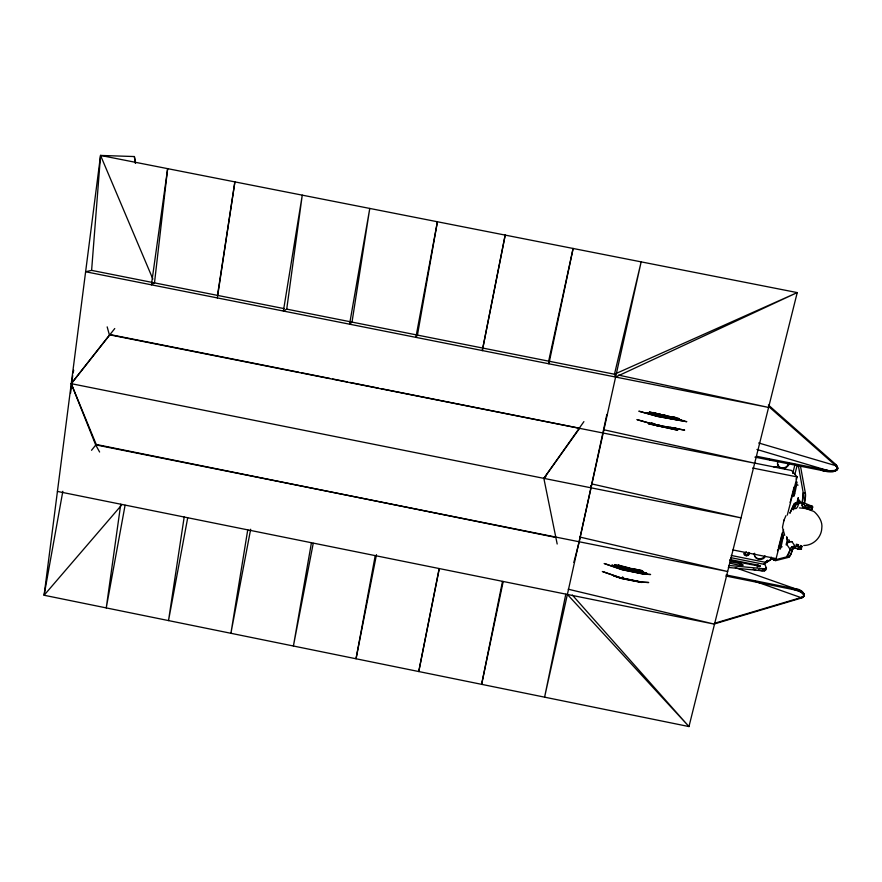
<?xml version="1.0" encoding="UTF-8"?>
<svg xmlns="http://www.w3.org/2000/svg" width="882" height="882" viewBox="0 0 882 882"><rect width="100%" height="100%" fill="white"/><g stroke="black" fill="none" stroke-linecap="round" stroke-linejoin="round"><path stroke-width="1.32" d="M793.381 509.575L796.38 503.192L794.781 506.974L793.304 508.021M810.9 507.304L812.62 507.172L812.079 506.29L812.62 507.172C798.838 509.421 806.787 500.833 805.387 493.247L800.558 466.523M803.612 507.867C805.872 508.252 812.972 511.957 812.642 506.72M748.763 552.716L748.09 554.569M784.517 469.059L788.53 465.354L789.214 462.951M70.549 393.207L72.71 375.578M618.48 375.093L768.586 407.429L85.62 271.755L91.607 270.377L100.548 155.441L134.373 156.544L135.486 163.324L134.373 156.544M796.347 477.89L796.126 479.169M798.486 545.936C792.984 544.26 801.396 545.826 797.758 549.045C790.779 545.142 792.532 554.932 788.74 557.314L775.73 560.61L773.679 560.191L772.886 559.056L771.32 559.254L764.54 563.719L766.491 568.129L765.014 568.868L728.83 565.439M100.548 155.441L44.1 595.251L688.963 726.559L797.24 292.592L100.548 155.441L152.884 279.076M286.727 309.13L302.261 195.154L283.387 311.037L286.727 309.13L350.683 321.831M120.746 504.217L106.248 607.907L125.079 505.276M184.184 517.028L168.517 620.586L187.679 517.921M217.336 297.918L234.888 181.89L217.49 295.382M352.017 322.095L369.767 208.439L349.57 324.19L352.017 322.095L614.467 374.222L797.24 292.592L615.614 377.033L614.467 374.222L641.159 261.866L544.591 697.166L565.792 594.236M247.743 529.873L230.908 633.287L250.664 529.244M311.434 542.739L293.408 646.021L313.242 543.29M73.195 372.877L73.68 370.175M62.831 491.296L44.1 595.251L121.617 505.055M375.236 555.627L356.03 658.766L376.471 554.657M606.86 414.496L579.154 542.132L573.851 562.385M439.159 568.548L418.763 671.544L439.291 568.681M780.074 546.399C778.96 560.544 787.824 514.603 780.074 546.399L782.147 546.807M793.679 493.6C792.554 508.054 801.462 461.01 793.679 493.6L794.726 493.81M502.486 581.447L481.616 684.344L503.203 581.481M793.469 509.322L793.745 508.054M754.044 553.653L754.364 555.054M778.034 460.724L777.483 463.149L778.045 465.498M784.021 520.016L782.466 527.282L784.715 535.385M740.053 565.979L740.549 564.006L741.431 564.237M744.397 552.771L745.136 554.811L746.889 555.208L748.564 554.006L748.642 552.386M754.617 553.246C753.03 559.386 762.809 561.845 765.3 556.399M757.208 567.016L757.715 565.053L760.328 566.31L729.8 560.489M788.431 463.789C787.494 467.592 782.389 469.235 779.247 466.942M766.127 568.692L766.381 567.71L765.014 568.868L762.743 568.835L762.235 570.808L728.334 567.435M731.2 555.451L766.083 562.462L770.548 559.761L771.232 557.115M792.686 473.491L795.046 464.318M794.803 474.571L797.185 465.321M778.387 548.075L782.334 532.717M790.757 499.995L794.109 486.985M783.558 529.619L776.094 558.604L732.942 549.938M787.295 515.121L797.13 476.908L791.551 470.459L754.529 463.072M788.729 542.595L789.368 540.126L787.251 539.707L786.645 536.906M794.682 548.428L795.222 546.377L791.871 541.592L788.442 541.669L786.182 544.944L787.251 539.707L786.887 537.094M714.42 623.32L800.944 597.588C808.32 596.012 799.29 589.904 795.74 590.08L796.016 589.011L735.301 567.655M754.893 457.119L826.875 471.473L827.162 470.36C830.293 471.958 841.571 470.58 835.739 465.663L768.906 406.712M790.426 501.296L790.04 502.365M778.056 549.354L777.483 550.743M789.974 513.07L793.91 504.228L795.465 502.751L798.982 503.027L796.38 504.217M790.018 512.982L794.263 503.787L796.843 502.608C800.327 491.969 795.784 501.373 800.007 503.357M783.569 521.174L785.939 515.661M764.187 564.072L765.433 562.132M764.308 563.752L765.245 562.396M793.282 509.752L796.016 504.658L798.982 503.027M756.502 456.27L829.267 470.723L835.067 470.492L837.514 468.496L835.739 465.663L836.202 464.836L768.376 405.003M557.181 544.018L543.852 478.364L583.906 421.618M91.53 450.283L96.215 444.473L555.759 537.425M99.611 452.014L95.642 444.837L71.255 383.67L114.759 328.534M96.215 444.473L71.255 383.67L109.908 334.532M764.881 555.892C762.765 559.695 756.679 559.905 754.584 555.98M791.176 547.733C792.488 544.051 805.652 549.828 800.503 545.451L801.87 546.212M791.871 541.592L787.924 541.945L786.446 543.929L790.184 549.42L792.334 549.85M765.322 562.881L764.429 564.403L730.66 557.622M747.716 554.899L747.252 555.076M748.157 555.406L747.583 555.682M748.432 555.175L748.983 552.981M545.936 476.611L543.852 478.364L579.441 428.553M767.792 560.268L765.708 561.845L767.946 560.5M805.575 508.219L809.908 509.366M801.308 549.243L801.374 548.306M746.315 551.658L744.629 553.753L746.359 555.803L748.906 554.613L748.807 552.551M771.761 460.095L770.449 460.261L768.928 459.136M798.397 501.483L798.1 498.892L802.036 503.754L804.208 504.184M773.944 558.956L770.57 559.023L773.635 558.879M792.962 546.597C788.508 548.108 790.371 554.58 786.612 556.895L773.679 560.191M793.491 546.399L795.222 546.377M753.305 580.698L800.944 597.588L803.855 595.912L803.745 594.512L801.253 592.186L791.86 588.713M714.574 623.872L801.032 598.15C808.64 595.989 800.658 588.537 796.016 589.011L726.162 574.954M806.512 505.353L808.893 506.092L806.809 505.331M784.517 468.386L781.121 468.375M811.738 508.484L812.135 509.212L810.36 509.388M729.524 562.992C748.245 567.92 745.753 563.818 730.153 561.911M801.253 549.277L797.758 549.045C798.585 549.243 802.697 549.971 801.33 548.273M775.499 467.251L779.611 467.394L781.948 468.43L781.551 467.956M641.49 582.385L621.104 578.338L613.508 575.748L622.361 578.669L641.975 582.484M646.793 573.212L623.265 568.989L611.799 565.108L622.339 568.736L646.484 573.146M810.448 507.282L808.728 507.018C806.126 510.832 813.259 509.928 814.946 512.376C819.102 516.389 822.719 522.188 821.792 528.197C821.396 537.59 813.171 545.539 803.778 545.484M759.468 566.52L760.306 566.167L758.994 565.417M742.258 565.472L743.118 565.119L741.63 564.304M820.271 469.511C823.556 472.234 843.346 473.932 836.202 464.836L833.556 464.064M643.496 571.591L622.648 567.391L614.445 564.579L623.574 567.644L643.573 571.679M773.823 466.92L779.644 467.416L778.707 466.291M799.368 507.9L806.909 508.616M677.222 430.074L648.38 423.713L677.718 430.173M680.915 419.843L678.214 419.534L680.86 419.799M686.659 421.662L658.137 416.536L638.755 411.166M679.361 418.685L649.384 412.037M683.671 420.648L657.597 415.841L646.627 412.754L658.567 416.072L679.118 420.163M686.637 421.651L657.101 416.293L639.461 411.343M797.141 544.282C793.899 543.985 800.117 546.145 798.464 544.69M758.476 566.398L759.402 566.52M826.875 471.473L833.236 471.616L836.952 469.996L837.889 468.331L836.202 464.836M798.298 546.994L801.782 547.226L801.903 546.267M729.877 559.497L758.707 565.307M753.118 569.331L755.731 569.75L753.25 569.342M670.111 427.219L672.591 427.704M675.072 428.178L677.552 428.663M662.095 426.656L657.244 425.664M91.607 270.377L284.059 308.601M662.316 414.871L657.939 413.967L667.001 415.83L664.653 415.345M679.449 418.752L649.505 412.059M659.846 425.179L657.63 424.76M674.774 428.145L677.133 428.619M659.67 426.149L656.627 425.543L657.52 425.741M111.264 334.807L298.778 372.215M301.479 372.755L329.802 378.411M332.503 378.951L347.343 381.906M350.044 382.446L378.367 388.102M381.068 388.642L578.03 427.935M752.633 468.022L797.13 476.908M795.95 484.747L798.056 485.166M792.797 507.889L795.112 508.352A9.349 2.359 -78.5 0 0 799.301 501.836M71.255 383.67L741.034 517.866L591.568 483.876M782.312 537.7L783.348 537.91M773.062 559.188L773.735 559.331M744.21 554.866L746.359 555.803M95.642 444.837L727.639 571.525L579.794 537.039M725.897 576.023L795.74 590.08M623.982 566.983L630.277 568.251L618.37 565.097M642.173 570.654L631.534 568.504L641.633 570.61M57.429 491.417L714.508 624.169L568.228 589.209M603.575 429.71L754.672 463.182L109.346 334.763L107.174 326.88M796.016 589.011L801.705 591.238L804.186 593.994L804.219 595.769L802.94 597.279L801.032 598.15L800.944 597.588M651.148 422.985L654.819 423.988M652.801 412.5L659.229 414.275M650.078 413.25L658.468 415.565L650.266 413.305M652.923 412.555L657.84 413.934M651.335 423.051L655.293 424.165M636.837 419.6L656.175 425.025L684.664 430.118L655.139 424.771L637.543 419.777M758.674 442.973L835.739 465.663M756.932 449.467L827.162 470.36M604.148 563.521L622.769 569.827L644.268 574.16L650.607 574.502L642.967 573.973L621.755 569.552L604.82 563.719M617.918 564.965L622.637 566.586M602.329 571.514L620.906 577.864L642.383 582.197L648.711 582.517L641.082 582.021L619.903 577.589L603.012 571.712M743.647 553.742L744.518 554.094M803.37 502.608L811.881 506.18M810.889 505.706L812.024 506.268M812.102 508.793L811.539 508.363L812.09 509.146M793.932 548.417L792.069 546.928L793.216 548.692M803.149 507.404L801.936 505.121L803.226 492.817L798.221 464.77M799.798 503.148L798.464 501.45M567.38 594.446L688.963 726.559L572.363 595.063M779.104 466.765L777.428 464.064M804.23 504.669L805.63 506.4L805.09 508.473L803.447 507.756L802.102 505.673M775.113 559.607L775.73 560.61M758.421 558.835L758.785 559.453M590.631 485.695L591.028 487.812M803.381 495.574L802.278 502.85L804.439 503.291L805.387 493.247L803.226 492.817L803.381 495.574M765.874 569.673L764.507 570.841L758.333 570.169L764.507 570.841L765.874 569.673M167.646 168.649L154.493 282.868L151.406 284.82L167.646 168.649M437.406 221.757L417.44 335.094L415.885 337.365L437.406 221.757M505.188 235.097L482.322 350.562L505.188 235.097M573.113 248.47L548.902 363.781L548.659 361.157L573.113 248.47M789.952 550.302L786.612 556.895L788.74 557.314L791.044 554.017L792.102 550.732L789.952 550.302M623.078 577.423L622.405 577.258L623.078 577.423M675.502 417.517L673.076 417.032L675.535 417.561"/></g></svg>
